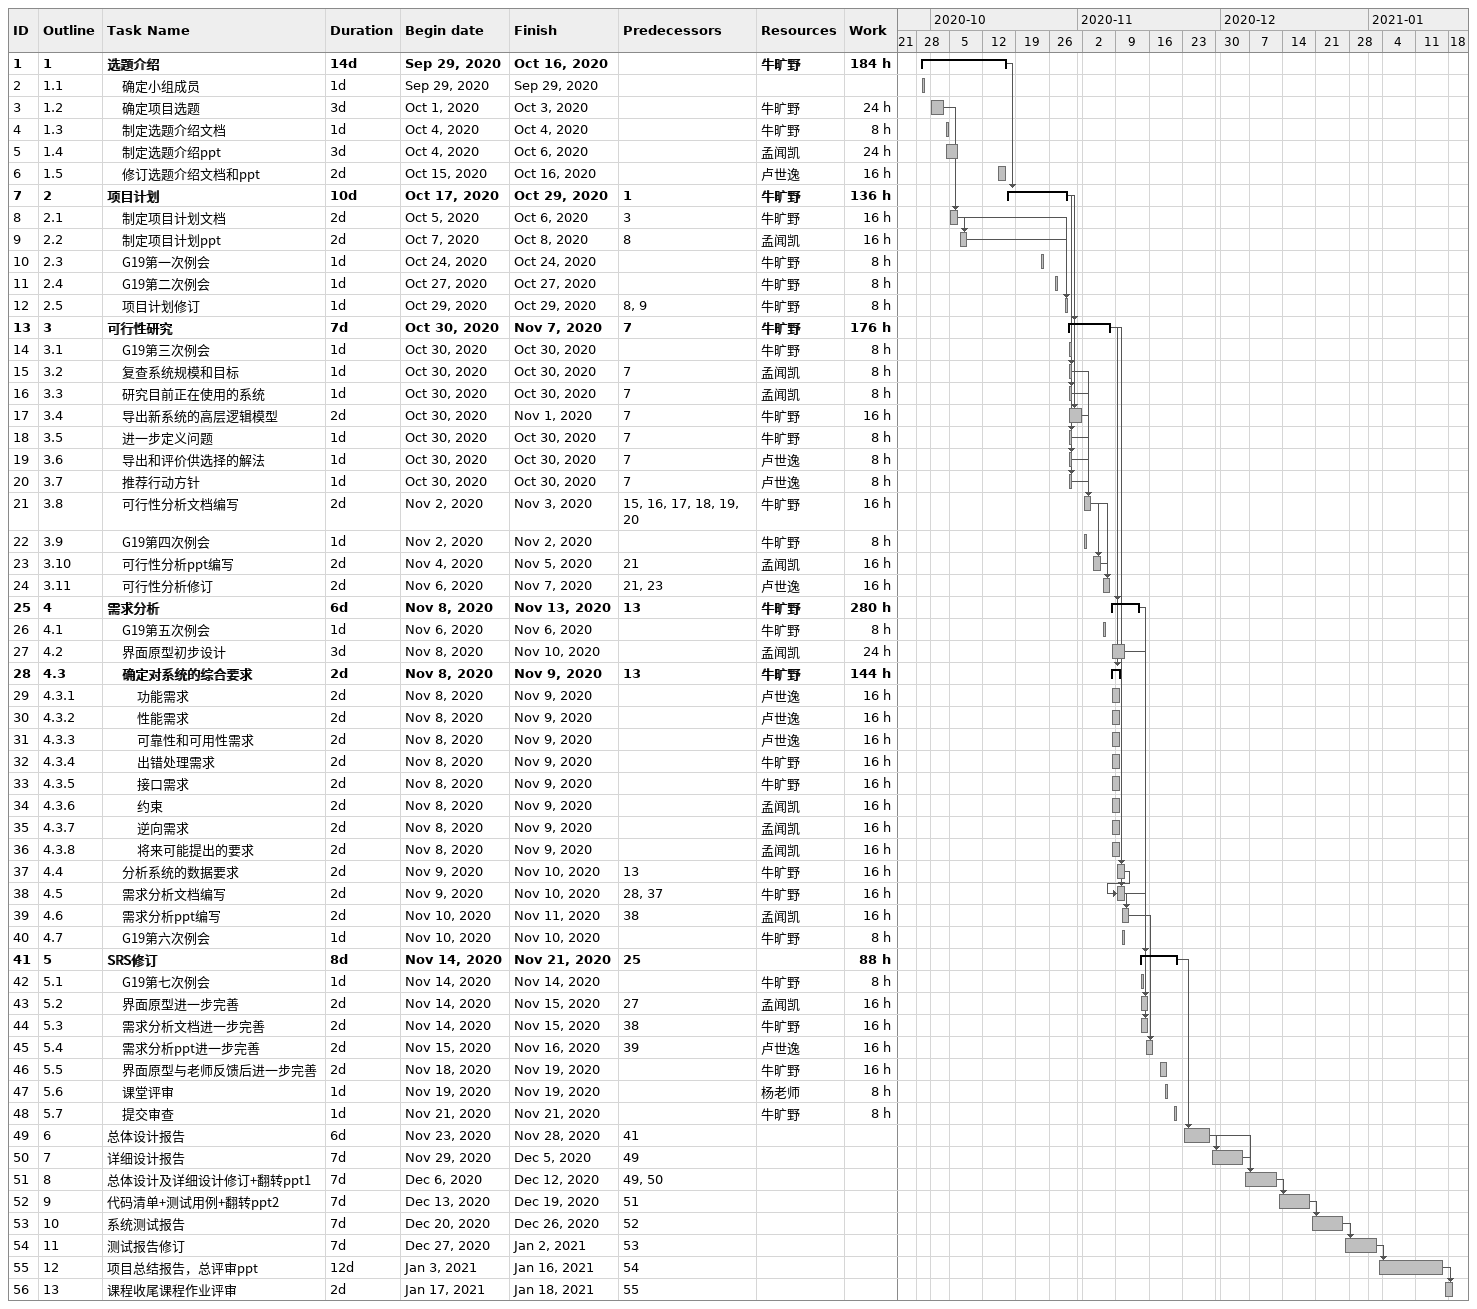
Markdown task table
| ID | WBS | Task | Duration | Start | Finish | Predecessors | Resources | Work (h) |
|---|---|---|---|---|---|---|---|---|
| 1 | 1 | **选题介绍** | 14d | 2020-09-29 | 2020-10-16 |  | 牛旷野 | 184 |
| 2 | 1.1 | 确定小组成员 | 1d | 2020-09-29 | 2020-09-29 |  |  |  |
| 3 | 1.2 | 确定项目选题 | 3d | 2020-10-01 | 2020-10-03 |  | 牛旷野 | 24 |
| 4 | 1.3 | 制定选题介绍文档 | 1d | 2020-10-04 | 2020-10-04 |  | 牛旷野 | 8 |
| 5 | 1.4 | 制定选题介绍ppt | 3d | 2020-10-04 | 2020-10-06 |  | 孟闻凯 | 24 |
| 6 | 1.5 | 修订选题介绍文档和ppt | 2d | 2020-10-15 | 2020-10-16 |  | 卢世逸 | 16 |
| 7 | 2 | **项目计划** | 10d | 2020-10-17 | 2020-10-29 | 1 | 牛旷野 | 136 |
| 8 | 2.1 | 制定项目计划文档 | 2d | 2020-10-05 | 2020-10-06 | 3 | 牛旷野 | 16 |
| 9 | 2.2 | 制定项目计划ppt | 2d | 2020-10-07 | 2020-10-08 | 8 | 孟闻凯 | 16 |
| 10 | 2.3 | G19第一次例会 | 1d | 2020-10-24 | 2020-10-24 |  | 牛旷野 | 8 |
| 11 | 2.4 | G19第二次例会 | 1d | 2020-10-27 | 2020-10-27 |  | 牛旷野 | 8 |
| 12 | 2.5 | 项目计划修订 | 1d | 2020-10-29 | 2020-10-29 | 8, 9 | 牛旷野 | 8 |
| 13 | 3 | **可行性研究** | 7d | 2020-10-30 | 2020-11-07 | 7 | 牛旷野 | 176 |
| 14 | 3.1 | G19第三次例会 | 1d | 2020-10-30 | 2020-10-30 |  | 牛旷野 | 8 |
| 15 | 3.2 | 复查系统规模和目标 | 1d | 2020-10-30 | 2020-10-30 | 7 | 孟闻凯 | 8 |
| 16 | 3.3 | 研究目前正在使用的系统 | 1d | 2020-10-30 | 2020-10-30 | 7 | 孟闻凯 | 8 |
| 17 | 3.4 | 导出新系统的高层逻辑模型 | 2d | 2020-10-30 | 2020-11-01 | 7 | 牛旷野 | 16 |
| 18 | 3.5 | 进一步定义问题 | 1d | 2020-10-30 | 2020-10-30 | 7 | 牛旷野 | 8 |
| 19 | 3.6 | 导出和评价供选择的解法 | 1d | 2020-10-30 | 2020-10-30 | 7 | 卢世逸 | 8 |
| 20 | 3.7 | 推荐行动方针 | 1d | 2020-10-30 | 2020-10-30 | 7 | 卢世逸 | 8 |
| 21 | 3.8 | 可行性分析文档编写 | 2d | 2020-11-02 | 2020-11-03 | 15, 16, 17, 18, 19, 20 | 牛旷野 | 16 |
| 22 | 3.9 | G19第四次例会 | 1d | 2020-11-02 | 2020-11-02 |  | 牛旷野 | 8 |
| 23 | 3.10 | 可行性分析ppt编写 | 2d | 2020-11-04 | 2020-11-05 | 21 | 孟闻凯 | 16 |
| 24 | 3.11 | 可行性分析修订 | 2d | 2020-11-06 | 2020-11-07 | 21, 23 | 卢世逸 | 16 |
| 25 | 4 | **需求分析** | 6d | 2020-11-08 | 2020-11-13 | 13 | 牛旷野 | 280 |
| 26 | 4.1 | G19第五次例会 | 1d | 2020-11-06 | 2020-11-06 |  | 牛旷野 | 8 |
| 27 | 4.2 | 界面原型初步设计 | 3d | 2020-11-08 | 2020-11-10 |  | 孟闻凯 | 24 |
| 28 | 4.3 | **确定对系统的综合要求** | 2d | 2020-11-08 | 2020-11-09 | 13 | 牛旷野 | 144 |
| 29 | 4.3.1 | 功能需求 | 2d | 2020-11-08 | 2020-11-09 |  | 卢世逸 | 16 |
| 30 | 4.3.2 | 性能需求 | 2d | 2020-11-08 | 2020-11-09 |  | 卢世逸 | 16 |
| 31 | 4.3.3 | 可靠性和可用性需求 | 2d | 2020-11-08 | 2020-11-09 |  | 卢世逸 | 16 |
| 32 | 4.3.4 | 出错处理需求 | 2d | 2020-11-08 | 2020-11-09 |  | 牛旷野 | 16 |
| 33 | 4.3.5 | 接口需求 | 2d | 2020-11-08 | 2020-11-09 |  | 牛旷野 | 16 |
| 34 | 4.3.6 | 约束 | 2d | 2020-11-08 | 2020-11-09 |  | 孟闻凯 | 16 |
| 35 | 4.3.7 | 逆向需求 | 2d | 2020-11-08 | 2020-11-09 |  | 孟闻凯 | 16 |
| 36 | 4.3.8 | 将来可能提出的要求 | 2d | 2020-11-08 | 2020-11-09 |  | 孟闻凯 | 16 |
| 37 | 4.4 | 分析系统的数据要求 | 2d | 2020-11-09 | 2020-11-10 | 13 | 牛旷野 | 16 |
| 38 | 4.5 | 需求分析文档编写 | 2d | 2020-11-09 | 2020-11-10 | 28, 37 | 牛旷野 | 16 |
| 39 | 4.6 | 需求分析ppt编写 | 2d | 2020-11-10 | 2020-11-11 | 38 | 孟闻凯 | 16 |
| 40 | 4.7 | G19第六次例会 | 1d | 2020-11-10 | 2020-11-10 |  | 牛旷野 | 8 |
| 41 | 5 | **SRS修订** | 8d | 2020-11-14 | 2020-11-21 | 25 |  | 88 |
| 42 | 5.1 | G19第七次例会 | 1d | 2020-11-14 | 2020-11-14 |  | 牛旷野 | 8 |
| 43 | 5.2 | 界面原型进一步完善 | 2d | 2020-11-14 | 2020-11-15 | 27 | 孟闻凯 | 16 |
| 44 | 5.3 | 需求分析文档进一步完善 | 2d | 2020-11-14 | 2020-11-15 | 38 | 牛旷野 | 16 |
| 45 | 5.4 | 需求分析ppt进一步完善 | 2d | 2020-11-15 | 2020-11-16 | 39 | 卢世逸 | 16 |
| 46 | 5.5 | 界面原型与老师反馈后进一步完善 | 2d | 2020-11-18 | 2020-11-19 |  | 牛旷野 | 16 |
| 47 | 5.6 | 课堂评审 | 1d | 2020-11-19 | 2020-11-19 |  | 杨老师 | 8 |
| 48 | 5.7 | 提交审查 | 1d | 2020-11-21 | 2020-11-21 |  | 牛旷野 | 8 |
| 49 | 6 | 总体设计报告 | 6d | 2020-11-23 | 2020-11-28 | 41 |  |  |
| 50 | 7 | 详细设计报告 | 7d | 2020-11-29 | 2020-12-05 | 49 |  |  |
| 51 | 8 | 总体设计及详细设计修订+翻转ppt1 | 7d | 2020-12-06 | 2020-12-12 | 49, 50 |  |  |
| 52 | 9 | 代码清单+测试用例+翻转ppt2 | 7d | 2020-12-13 | 2020-12-19 | 51 |  |  |
| 53 | 10 | 系统测试报告 | 7d | 2020-12-20 | 2020-12-26 | 52 |  |  |
| 54 | 11 | 测试报告修订 | 7d | 2020-12-27 | 2021-01-02 | 53 |  |  |
| 55 | 12 | 项目总结报告，总评审ppt | 12d | 2021-01-03 | 2021-01-16 | 54 |  |  |
| 56 | 13 | 课程收尾课程作业评审 | 2d | 2021-01-17 | 2021-01-18 | 55 |  |  |
